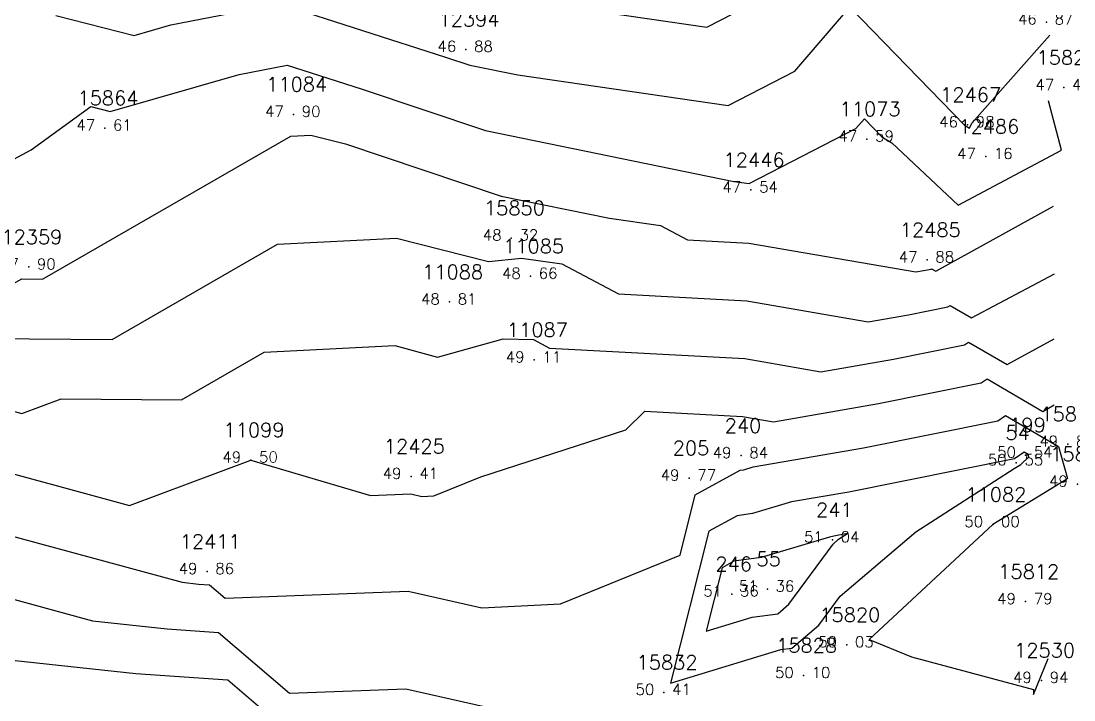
# Model space of a CAD drawing. Header units: millimetres. Extents: x 1412565 to 1412813, y 4931476 to 4931699.
# Drawn here: x 1412688.18 to 1412707.42, y 4931601.88 to 4931614.3 of the extents above; entities that cross this region are included whole.
import ezdxf
from ezdxf.enums import TextEntityAlignment as Align

# ---------------------------------------------------------------- set-up
doc = ezdxf.new("R2010")
doc.units = ezdxf.units.MM
for name, color, linetype in [('CIVIL', 50, 'Continuous'), ('CIVIL-DRAW', 80, 'Continuous'), ('CIVIL-NONAME', 130, 'Continuous'), ('CIVIL-TEXT', 240, 'Continuous'), ('CIVIL-Z', 50, 'Continuous'), ('Tcontours0', 7, 'Continuous'), ('Tcontours1', 7, 'Continuous'), ('Tcontours2', 7, 'Continuous')]:
    doc.layers.add(name, color=color, linetype=linetype)
doc.styles.add('CIVILCADMAIN', font='TXT.SHX')
doc.styles.get("Standard").update_dxf_attribs({"font": 'arial.ttf'})

# ---------------------------------------------------------------- blocks, each defined once
blk = doc.blocks.new('CIVIL-ZZ')
at = {"layer": 'CIVIL-DRAW'}
blk.add_point((0, 0), dxfattribs=at)
at = {"layer": 'CIVIL-NONAME'}
blk.add_attdef('NAME', text='', height=1.8, dxfattribs=at).set_placement((0, 2.1), align=Align.CENTER)
at = {"layer": 'CIVIL-TEXT', "flags": 8}
blk.add_attdef('TEXT', text='', height=2, dxfattribs=at).set_placement((0.2, -3.3), align=Align.CENTER)
at = {"layer": 'CIVIL-Z'}
blk.add_attdef('Z1', text='', height=1.6, dxfattribs=at).set_placement((-0.75, -0.225), align=Align.RIGHT)
blk.add_attdef('Z2', (0.75, -0.225), '', height=1.6, dxfattribs=at)

msp = doc.modelspace()

# ---------------------------------------------------------------- linework, layer by layer
at = {"layer": 'Tcontours0', "elevation": 50}
msp.add_lwpolyline([(1412687.14, 4931605.116), (1412691.122, 4931604.034), (1412691.42, 4931604.001), (1412691.626, 4931603.987), (1412691.909, 4931603.744), (1412695.256, 4931603.869), (1412696.603, 4931603.566), (1412698.036, 4931603.639), (1412700.225, 4931604.531), (1412700.503, 4931605.633), (1412701.322, 4931606.084), (1412701.391, 4931606.093), (1412701.563, 4931606.145), (1412703.579, 4931606.495), (1412706.034, 4931606.984), (1412706.175, 4931607.085), (1412707.143, 4931606.517), (1412707.306, 4931605.933), (1412707.276, 4931605.905), (1412705.94, 4931605.09), (1412703.679, 4931602.989), (1412704.457, 4931602.673), (1412706.685, 4931602.073), (1412706.687, 4931601.982), (1412706.951, 4931602.642)], dxfattribs=at)
at = {"layer": 'Tcontours1'}
for points, elevation in [([(1412688.812, 4931614.398), (1412690.245, 4931614.034), (1412690.918, 4931614.226), (1412692.903, 4931614.614), (1412695.939, 4931613.64), (1412696.379, 4931613.493), (1412697.257, 4931613.313), (1412701.102, 4931612.755), (1412702.319, 4931613.382), (1412703.329, 4931614.554), (1412705.42, 4931612.391), (1412705.517, 4931612.336), (1412705.557, 4931612.43), (1412706.985, 4931614.037)], 47), ([(1412687.78, 4931609.355), (1412688.196, 4931609.583), (1412688.574, 4931609.579), (1412693.111, 4931612.195), (1412693.473, 4931612.213), (1412694.108, 4931612.052), (1412696.956, 4931611.097), (1412698.937, 4931610.691), (1412699.865, 4931610.561), (1412700.36, 4931610.299), (1412701.484, 4931610.238), (1412704.532, 4931609.711), (1412704.674, 4931609.736), (1412704.813, 4931609.763), (1412704.821, 4931609.769), (1412704.897, 4931609.725), (1412707.048, 4931610.914)], 48), ([(1412687.229, 4931607.385), (1412688.195, 4931607.123), (1412688.914, 4931607.392), (1412691.111, 4931607.373), (1412692.624, 4931608.245), (1412695.01, 4931608.364), (1412695.788, 4931608.15), (1412696.992, 4931608.489), (1412697.543, 4931608.474), (1412697.837, 4931608.318), (1412701.406, 4931608.125), (1412702.797, 4931607.884), (1412704.127, 4931608.115), (1412705.424, 4931608.374), (1412705.498, 4931608.427), (1412706.201, 4931608.014), (1412707.059, 4931608.488)], 49), ([(1412700.7, 4931603.138), (1412701.544, 4931603.394), (1412702.009, 4931603.459), (1412702.212, 4931603.634), (1412703.02, 4931604.734), (1412703.123, 4931604.821), (1412703.284, 4931604.925), (1412703.032, 4931604.875), (1412702.954, 4931604.861), (1412701.706, 4931604.488), (1412701.21, 4931604.419), (1412700.993, 4931604.3), (1412700.7, 4931603.138)], 51), ([(1412687.848, 4931602.631), (1412690.275, 4931602.366), (1412691.956, 4931602.248), (1412694.26, 4931600.274), (1412695.164, 4931600.308), (1412697.631, 4931599.752), (1412697.394, 4931599.353), (1412698.02, 4931599.079), (1412698.451, 4931598.972), (1412698.859, 4931599.148), (1412699.476, 4931599.162), (1412700.466, 4931599.921), (1412701.463, 4931599.477), (1412702.691, 4931600.066), (1412703.724, 4931600.132), (1412703.969, 4931600.35), (1412704.124, 4931600.419), (1412704.6, 4931600.046), (1412704.803, 4931599.703), (1412705.775, 4931599.276), (1412706.345, 4931598.983), (1412706.973, 4931600.129)], 51)]:
    msp.add_lwpolyline(points, dxfattribs=dict(at, elevation=elevation))
at = {"layer": 'Tcontours2'}
for points, elevation in [([(1412677.538, 4931614.75), (1412678.377, 4931614.236), (1412680.516, 4931613.516), (1412680.595, 4931613.492), (1412680.619, 4931613.475), (1412684.72, 4931611.306), (1412686.314, 4931611.29), (1412687.272, 4931611.357), (1412688.362, 4931611.941), (1412689.455, 4931612.735), (1412689.806, 4931612.646), (1412692.164, 4931613.317), (1412693.046, 4931613.49), (1412694.395, 4931613.057), (1412696.667, 4931612.295), (1412701.204, 4931611.366), (1412701.489, 4931611.324), (1412703.438, 4931612.33), (1412703.593, 4931612.508), (1412703.911, 4931612.178), (1412704.094, 4931612.073), (1412705.305, 4931610.928), (1412707.196, 4931611.938), (1412706.959, 4931612.841)], 47.5), ([(1412698.531, 4931614.503), (1412700.715, 4931614.186), (1412701.199, 4931614.435)], 46.5), ([(1412687.573, 4931608.495), (1412689.842, 4931608.476), (1412692.868, 4931610.22), (1412695.039, 4931610.328), (1412696.725, 4931609.9), (1412697.325, 4931609.959), (1412698.066, 4931609.856), (1412699.099, 4931609.308), (1412701.445, 4931609.181), (1412703.664, 4931608.798), (1412704.401, 4931608.925), (1412705.119, 4931609.069), (1412705.16, 4931609.098), (1412705.549, 4931608.869), (1412707.066, 4931609.677)], 48.5), ([(1412687.185, 4931606.251), (1412690.163, 4931605.441), (1412692.38, 4931606.27), (1412694.564, 4931605.622), (1412695.302, 4931605.649), (1412695.507, 4931605.603), (1412695.726, 4931605.614), (1412696.58, 4931605.963), (1412699.232, 4931606.824), (1412699.579, 4931607.165), (1412701.367, 4931607.068), (1412701.93, 4931606.971), (1412703.853, 4931607.305), (1412705.729, 4931607.679), (1412705.836, 4931607.756), (1412706.853, 4931607.159), (1412707.059, 4931607.281)], 49.5), ([(1412700.047, 4931602.191), (1412702.064, 4931602.803), (1412702.27, 4931602.832), (1412702.758, 4931603.25), (1412703.149, 4931603.783), (1412704.531, 4931604.955), (1412706.331, 4931606.117), (1412706.452, 4931606.191), (1412706.597, 4931606.328), (1412706.585, 4931606.372), (1412706.513, 4931606.414), (1412706.339, 4931606.289), (1412703.306, 4931605.685), (1412702.258, 4931605.503), (1412701.548, 4931605.291), (1412701.266, 4931605.251), (1412700.748, 4931604.967), (1412700.047, 4931602.191)], 50.5), ([(1412687.096, 4931603.982), (1412689.485, 4931603.332), (1412690.847, 4931603.184), (1412691.791, 4931603.117), (1412693.085, 4931602.009), (1412695.21, 4931602.088), (1412697.699, 4931601.528), (1412699.652, 4931601.629), (1412699.874, 4931601.738), (1412701.767, 4931600.793), (1412702.118, 4931600.637), (1412702.209, 4931600.681), (1412702.285, 4931600.686), (1412703.142, 4931601.45), (1412703.684, 4931601.693), (1412704.711, 4931600.887), (1412705.478, 4931600.68), (1412705.483, 4931600.382), (1412705.964, 4931600.135), (1412706.268, 4931600.301), (1412707.027, 4931601.629)], 50.5)]:
    msp.add_lwpolyline(points, dxfattribs=dict(at, elevation=elevation))

# ---------------------------------------------------------------- block references
at = {"layer": 'CIVIL'}
ref = msp.add_blockref('CIVIL-ZZ', (1412706.92, 4931614.28, 46.87), dxfattribs=dict(at, xscale=0.2, yscale=0.2))
ref.add_attrib('Z2', '87', (1412707.07, 4931614.235), dxfattribs={"layer": 'CIVIL-Z', "height": 0.2, "style": 'CIVILCADMAIN'})
ref.add_attrib('Z1', '46', (1412706.4, 4931614.235), dxfattribs={"layer": 'CIVIL-Z', "height": 0.2, "style": 'CIVILCADMAIN'})
ref.add_attrib('NAME', '11067', (1412706.42, 4931614.7), dxfattribs={"layer": 'CIVIL-NONAME', "height": 0.26, "style": 'CIVILCADMAIN'})
ref = msp.add_blockref('CIVIL-ZZ', (1412696.31, 4931613.78, 46.88), dxfattribs=dict(at, xscale=0.2, yscale=0.2))
ref.add_attrib('Z2', '88', (1412696.46, 4931613.735), dxfattribs={"layer": 'CIVIL-Z', "height": 0.2, "style": 'CIVILCADMAIN'})
ref.add_attrib('Z1', '46', (1412695.79, 4931613.735), dxfattribs={"layer": 'CIVIL-Z', "height": 0.2, "style": 'CIVILCADMAIN'})
ref.add_attrib('NAME', '12394', (1412695.81, 4931614.2), dxfattribs={"layer": 'CIVIL-NONAME', "height": 0.26, "style": 'CIVILCADMAIN'})
ref = msp.add_blockref('CIVIL-ZZ', (1412707.24, 4931613.08, 47.44), dxfattribs=dict(at, xscale=0.2, yscale=0.2))
ref.add_attrib('Z2', '44', (1412707.39, 4931613.035), dxfattribs={"layer": 'CIVIL-Z', "height": 0.2, "style": 'CIVILCADMAIN'})
ref.add_attrib('Z1', '47', (1412706.72, 4931613.035), dxfattribs={"layer": 'CIVIL-Z', "height": 0.2, "style": 'CIVILCADMAIN'})
ref.add_attrib('NAME', '15827', (1412706.74, 4931613.5), dxfattribs={"layer": 'CIVIL-NONAME', "height": 0.26, "style": 'CIVILCADMAIN'})
ref = msp.add_blockref('CIVIL-ZZ', (1412693.16, 4931612.59, 47.9), dxfattribs=dict(at, xscale=0.2, yscale=0.2))
ref.add_attrib('Z2', '90', (1412693.31, 4931612.545), dxfattribs={"layer": 'CIVIL-Z', "height": 0.2, "style": 'CIVILCADMAIN'})
ref.add_attrib('Z1', '47', (1412692.64, 4931612.545), dxfattribs={"layer": 'CIVIL-Z', "height": 0.2, "style": 'CIVILCADMAIN'})
ref.add_attrib('NAME', '11084', (1412692.66, 4931613.01), dxfattribs={"layer": 'CIVIL-NONAME', "height": 0.26, "style": 'CIVILCADMAIN'})
ref = msp.add_blockref('CIVIL-ZZ', (1412689.71, 4931612.34, 47.61), dxfattribs=dict(at, xscale=0.2, yscale=0.2))
ref.add_attrib('Z2', '61', (1412689.86, 4931612.295), dxfattribs={"layer": 'CIVIL-Z', "height": 0.2, "style": 'CIVILCADMAIN'})
ref.add_attrib('Z1', '47', (1412689.19, 4931612.295), dxfattribs={"layer": 'CIVIL-Z', "height": 0.2, "style": 'CIVILCADMAIN'})
ref.add_attrib('NAME', '15864', (1412689.21, 4931612.76), dxfattribs={"layer": 'CIVIL-NONAME', "height": 0.26, "style": 'CIVILCADMAIN'})
ref = msp.add_blockref('CIVIL-ZZ', (1412705.48, 4931612.4, 46.98), dxfattribs=dict(at, xscale=0.2, yscale=0.2))
ref.add_attrib('Z2', '98', (1412705.63, 4931612.355), dxfattribs={"layer": 'CIVIL-Z', "height": 0.2, "style": 'CIVILCADMAIN'})
ref.add_attrib('Z1', '46', (1412704.96, 4931612.355), dxfattribs={"layer": 'CIVIL-Z', "height": 0.2, "style": 'CIVILCADMAIN'})
ref.add_attrib('NAME', '12467', (1412704.98, 4931612.82), dxfattribs={"layer": 'CIVIL-NONAME', "height": 0.26, "style": 'CIVILCADMAIN'})
ref = msp.add_blockref('CIVIL-ZZ', (1412703.64, 4931612.14, 47.59), dxfattribs=dict(at, xscale=0.2, yscale=0.2))
ref.add_attrib('Z2', '59', (1412703.79, 4931612.095), dxfattribs={"layer": 'CIVIL-Z', "height": 0.2, "style": 'CIVILCADMAIN'})
ref.add_attrib('Z1', '47', (1412703.12, 4931612.095), dxfattribs={"layer": 'CIVIL-Z', "height": 0.2, "style": 'CIVILCADMAIN'})
ref.add_attrib('NAME', '11073', (1412703.14, 4931612.56), dxfattribs={"layer": 'CIVIL-NONAME', "height": 0.26, "style": 'CIVILCADMAIN'})
ref = msp.add_blockref('CIVIL-ZZ', (1412705.81, 4931611.82, 47.16), dxfattribs=dict(at, xscale=0.2, yscale=0.2))
ref.add_attrib('Z2', '16', (1412705.96, 4931611.775), dxfattribs={"layer": 'CIVIL-Z', "height": 0.2, "style": 'CIVILCADMAIN'})
ref.add_attrib('Z1', '47', (1412705.29, 4931611.775), dxfattribs={"layer": 'CIVIL-Z', "height": 0.2, "style": 'CIVILCADMAIN'})
ref.add_attrib('NAME', '12486', (1412705.31, 4931612.24), dxfattribs={"layer": 'CIVIL-NONAME', "height": 0.26, "style": 'CIVILCADMAIN'})
ref = msp.add_blockref('CIVIL-ZZ', (1412701.52, 4931611.21, 47.54), dxfattribs=dict(at, xscale=0.2, yscale=0.2))
ref.add_attrib('Z2', '54', (1412701.67, 4931611.165), dxfattribs={"layer": 'CIVIL-Z', "height": 0.2, "style": 'CIVILCADMAIN'})
ref.add_attrib('Z1', '47', (1412701, 4931611.165), dxfattribs={"layer": 'CIVIL-Z', "height": 0.2, "style": 'CIVILCADMAIN'})
ref.add_attrib('NAME', '12446', (1412701.02, 4931611.63), dxfattribs={"layer": 'CIVIL-NONAME', "height": 0.26, "style": 'CIVILCADMAIN'})
ref = msp.add_blockref('CIVIL-ZZ', (1412697.14, 4931610.33, 48.32), dxfattribs=dict(at, xscale=0.2, yscale=0.2))
ref.add_attrib('Z2', '32', (1412697.29, 4931610.285), dxfattribs={"layer": 'CIVIL-Z', "height": 0.2, "style": 'CIVILCADMAIN'})
ref.add_attrib('Z1', '48', (1412696.62, 4931610.285), dxfattribs={"layer": 'CIVIL-Z', "height": 0.2, "style": 'CIVILCADMAIN'})
ref.add_attrib('NAME', '15850', (1412696.64, 4931610.75), dxfattribs={"layer": 'CIVIL-NONAME', "height": 0.26, "style": 'CIVILCADMAIN'})
ref = msp.add_blockref('CIVIL-ZZ', (1412688.32, 4931609.8, 47.9), dxfattribs=dict(at, xscale=0.2, yscale=0.2))
ref.add_attrib('Z2', '90', (1412688.47, 4931609.755), dxfattribs={"layer": 'CIVIL-Z', "height": 0.2, "style": 'CIVILCADMAIN'})
ref.add_attrib('Z1', '47', (1412687.8, 4931609.755), dxfattribs={"layer": 'CIVIL-Z', "height": 0.2, "style": 'CIVILCADMAIN'})
ref.add_attrib('NAME', '12359', (1412687.82, 4931610.22), dxfattribs={"layer": 'CIVIL-NONAME', "height": 0.26, "style": 'CIVILCADMAIN'})
ref = msp.add_blockref('CIVIL-ZZ', (1412704.74, 4931609.93, 47.88), dxfattribs=dict(at, xscale=0.2, yscale=0.2))
ref.add_attrib('Z2', '88', (1412704.89, 4931609.885), dxfattribs={"layer": 'CIVIL-Z', "height": 0.2, "style": 'CIVILCADMAIN'})
ref.add_attrib('Z1', '47', (1412704.22, 4931609.885), dxfattribs={"layer": 'CIVIL-Z', "height": 0.2, "style": 'CIVILCADMAIN'})
ref.add_attrib('NAME', '12485', (1412704.24, 4931610.35), dxfattribs={"layer": 'CIVIL-NONAME', "height": 0.26, "style": 'CIVILCADMAIN'})
ref = msp.add_blockref('CIVIL-ZZ', (1412697.49, 4931609.63, 48.66), dxfattribs=dict(at, xscale=0.2, yscale=0.2))
ref.add_attrib('Z2', '66', (1412697.64, 4931609.585), dxfattribs={"layer": 'CIVIL-Z', "height": 0.2, "style": 'CIVILCADMAIN'})
ref.add_attrib('Z1', '48', (1412696.97, 4931609.585), dxfattribs={"layer": 'CIVIL-Z', "height": 0.2, "style": 'CIVILCADMAIN'})
ref.add_attrib('NAME', '11085', (1412696.99, 4931610.05), dxfattribs={"layer": 'CIVIL-NONAME', "height": 0.26, "style": 'CIVILCADMAIN'})
ref = msp.add_blockref('CIVIL-ZZ', (1412696.01, 4931609.16, 48.81), dxfattribs=dict(at, xscale=0.2, yscale=0.2))
ref.add_attrib('Z2', '81', (1412696.16, 4931609.115), dxfattribs={"layer": 'CIVIL-Z', "height": 0.2, "style": 'CIVILCADMAIN'})
ref.add_attrib('Z1', '48', (1412695.49, 4931609.115), dxfattribs={"layer": 'CIVIL-Z', "height": 0.2, "style": 'CIVILCADMAIN'})
ref.add_attrib('NAME', '11088', (1412695.51, 4931609.58), dxfattribs={"layer": 'CIVIL-NONAME', "height": 0.26, "style": 'CIVILCADMAIN'})
ref = msp.add_blockref('CIVIL-ZZ', (1412697.56, 4931608.1, 49.11), dxfattribs=dict(at, xscale=0.2, yscale=0.2))
ref.add_attrib('Z2', '11', (1412697.71, 4931608.055), dxfattribs={"layer": 'CIVIL-Z', "height": 0.2, "style": 'CIVILCADMAIN'})
ref.add_attrib('Z1', '49', (1412697.04, 4931608.055), dxfattribs={"layer": 'CIVIL-Z', "height": 0.2, "style": 'CIVILCADMAIN'})
ref.add_attrib('NAME', '11087', (1412697.06, 4931608.52), dxfattribs={"layer": 'CIVIL-NONAME', "height": 0.26, "style": 'CIVILCADMAIN'})
ref = msp.add_blockref('CIVIL-ZZ', (1412707.31, 4931606.56, 49.85), dxfattribs=dict(at, xscale=0.2, yscale=0.2))
ref.add_attrib('Z2', '85', (1412707.46, 4931606.515), dxfattribs={"layer": 'CIVIL-Z', "height": 0.2, "style": 'CIVILCADMAIN'})
ref.add_attrib('Z1', '49', (1412706.79, 4931606.515), dxfattribs={"layer": 'CIVIL-Z', "height": 0.2, "style": 'CIVILCADMAIN'})
ref.add_attrib('NAME', '15818', (1412706.81, 4931606.98), dxfattribs={"layer": 'CIVIL-NONAME', "height": 0.26, "style": 'CIVILCADMAIN'})
ref = msp.add_blockref('CIVIL-ZZ', (1412701.34, 4931606.35, 49.84), dxfattribs=dict(at, xscale=0.2, yscale=0.2))
ref.add_attrib('Z2', '84', (1412701.49, 4931606.305), dxfattribs={"layer": 'CIVIL-Z', "height": 0.2, "style": 'CIVILCADMAIN'})
ref.add_attrib('Z1', '49', (1412700.82, 4931606.305), dxfattribs={"layer": 'CIVIL-Z', "height": 0.2, "style": 'CIVILCADMAIN'})
ref.add_attrib('NAME', '240', (1412701.04, 4931606.77), dxfattribs={"layer": 'CIVIL-NONAME', "height": 0.26, "style": 'CIVILCADMAIN'})
ref = msp.add_blockref('CIVIL-ZZ', (1412706.54, 4931606.36, 50.54), dxfattribs=dict(at, xscale=0.2, yscale=0.2))
ref.add_attrib('Z2', '54', (1412706.69, 4931606.315), dxfattribs={"layer": 'CIVIL-Z', "height": 0.2, "style": 'CIVILCADMAIN'})
ref.add_attrib('Z1', '50', (1412706.02, 4931606.315), dxfattribs={"layer": 'CIVIL-Z', "height": 0.2, "style": 'CIVILCADMAIN'})
ref.add_attrib('NAME', '199', (1412706.24, 4931606.78), dxfattribs={"layer": 'CIVIL-NONAME', "height": 0.26, "style": 'CIVILCADMAIN'})
ref = msp.add_blockref('CIVIL-ZZ', (1412692.38, 4931606.27, 49.5), dxfattribs=dict(at, xscale=0.2, yscale=0.2))
ref.add_attrib('Z2', '50', (1412692.53, 4931606.225), dxfattribs={"layer": 'CIVIL-Z', "height": 0.2, "style": 'CIVILCADMAIN'})
ref.add_attrib('Z1', '49', (1412691.86, 4931606.225), dxfattribs={"layer": 'CIVIL-Z', "height": 0.2, "style": 'CIVILCADMAIN'})
ref.add_attrib('NAME', '11099', (1412691.88, 4931606.69), dxfattribs={"layer": 'CIVIL-NONAME', "height": 0.26, "style": 'CIVILCADMAIN'})
ref = msp.add_blockref('CIVIL-ZZ', (1412706.37, 4931606.22, 50.55), dxfattribs=dict(at, xscale=0.2, yscale=0.2))
ref.add_attrib('Z2', '55', (1412706.52, 4931606.175), dxfattribs={"layer": 'CIVIL-Z', "height": 0.2, "style": 'CIVILCADMAIN'})
ref.add_attrib('Z1', '50', (1412705.85, 4931606.175), dxfattribs={"layer": 'CIVIL-Z', "height": 0.2, "style": 'CIVILCADMAIN'})
ref.add_attrib('NAME', '54', (1412706.17, 4931606.64), dxfattribs={"layer": 'CIVIL-NONAME', "height": 0.26, "style": 'CIVILCADMAIN'})
ref = msp.add_blockref('CIVIL-ZZ', (1412695.31, 4931605.97, 49.41), dxfattribs=dict(at, xscale=0.2, yscale=0.2))
ref.add_attrib('Z2', '41', (1412695.46, 4931605.925), dxfattribs={"layer": 'CIVIL-Z', "height": 0.2, "style": 'CIVILCADMAIN'})
ref.add_attrib('Z1', '49', (1412694.79, 4931605.925), dxfattribs={"layer": 'CIVIL-Z', "height": 0.2, "style": 'CIVILCADMAIN'})
ref.add_attrib('NAME', '12425', (1412694.81, 4931606.39), dxfattribs={"layer": 'CIVIL-NONAME', "height": 0.26, "style": 'CIVILCADMAIN'})
ref = msp.add_blockref('CIVIL-ZZ', (1412700.39, 4931605.94, 49.77), dxfattribs=dict(at, xscale=0.2, yscale=0.2))
ref.add_attrib('Z2', '77', (1412700.54, 4931605.895), dxfattribs={"layer": 'CIVIL-Z', "height": 0.2, "style": 'CIVILCADMAIN'})
ref.add_attrib('Z1', '49', (1412699.87, 4931605.895), dxfattribs={"layer": 'CIVIL-Z', "height": 0.2, "style": 'CIVILCADMAIN'})
ref.add_attrib('NAME', '205', (1412700.09, 4931606.36), dxfattribs={"layer": 'CIVIL-NONAME', "height": 0.26, "style": 'CIVILCADMAIN'})
ref = msp.add_blockref('CIVIL-ZZ', (1412707.49, 4931605.83, 49.87), dxfattribs=dict(at, xscale=0.2, yscale=0.2))
ref.add_attrib('Z2', '87', (1412707.64, 4931605.785), dxfattribs={"layer": 'CIVIL-Z', "height": 0.2, "style": 'CIVILCADMAIN'})
ref.add_attrib('Z1', '49', (1412706.97, 4931605.785), dxfattribs={"layer": 'CIVIL-Z', "height": 0.2, "style": 'CIVILCADMAIN'})
ref.add_attrib('NAME', '15813', (1412706.99, 4931606.25), dxfattribs={"layer": 'CIVIL-NONAME', "height": 0.26, "style": 'CIVILCADMAIN'})
ref = msp.add_blockref('CIVIL-ZZ', (1412705.94, 4931605.09, 50), dxfattribs=dict(at, xscale=0.2, yscale=0.2))
ref.add_attrib('Z2', '00', (1412706.09, 4931605.045), dxfattribs={"layer": 'CIVIL-Z', "height": 0.2, "style": 'CIVILCADMAIN'})
ref.add_attrib('Z1', '50', (1412705.42, 4931605.045), dxfattribs={"layer": 'CIVIL-Z', "height": 0.2, "style": 'CIVILCADMAIN'})
ref.add_attrib('NAME', '11082', (1412705.44, 4931605.51), dxfattribs={"layer": 'CIVIL-NONAME', "height": 0.26, "style": 'CIVILCADMAIN'})
ref = msp.add_blockref('CIVIL-ZZ', (1412703.01, 4931604.81, 51.04), dxfattribs=dict(at, xscale=0.2, yscale=0.2))
ref.add_attrib('Z2', '04', (1412703.16, 4931604.765), dxfattribs={"layer": 'CIVIL-Z', "height": 0.2, "style": 'CIVILCADMAIN'})
ref.add_attrib('Z1', '51', (1412702.49, 4931604.765), dxfattribs={"layer": 'CIVIL-Z', "height": 0.2, "style": 'CIVILCADMAIN'})
ref.add_attrib('NAME', '241', (1412702.71, 4931605.23), dxfattribs={"layer": 'CIVIL-NONAME', "height": 0.26, "style": 'CIVILCADMAIN'})
ref = msp.add_blockref('CIVIL-ZZ', (1412691.58, 4931604.23, 49.86), dxfattribs=dict(at, xscale=0.2, yscale=0.2))
ref.add_attrib('Z2', '86', (1412691.73, 4931604.185), dxfattribs={"layer": 'CIVIL-Z', "height": 0.2, "style": 'CIVILCADMAIN'})
ref.add_attrib('Z1', '49', (1412691.06, 4931604.185), dxfattribs={"layer": 'CIVIL-Z', "height": 0.2, "style": 'CIVILCADMAIN'})
ref.add_attrib('NAME', '12411', (1412691.08, 4931604.65), dxfattribs={"layer": 'CIVIL-NONAME', "height": 0.26, "style": 'CIVILCADMAIN'})
ref = msp.add_blockref('CIVIL-ZZ', (1412701.17, 4931603.82, 51.36), dxfattribs=dict(at, xscale=0.2, yscale=0.2))
ref.add_attrib('Z2', '36', (1412701.32, 4931603.775), dxfattribs={"layer": 'CIVIL-Z', "height": 0.2, "style": 'CIVILCADMAIN'})
ref.add_attrib('Z1', '51', (1412700.65, 4931603.775), dxfattribs={"layer": 'CIVIL-Z', "height": 0.2, "style": 'CIVILCADMAIN'})
ref.add_attrib('NAME', '246', (1412700.87, 4931604.24), dxfattribs={"layer": 'CIVIL-NONAME', "height": 0.26, "style": 'CIVILCADMAIN'})
ref = msp.add_blockref('CIVIL-ZZ', (1412701.82, 4931603.91, 51.36), dxfattribs=dict(at, xscale=0.2, yscale=0.2))
ref.add_attrib('Z2', '36', (1412701.97, 4931603.865), dxfattribs={"layer": 'CIVIL-Z', "height": 0.2, "style": 'CIVILCADMAIN'})
ref.add_attrib('Z1', '51', (1412701.3, 4931603.865), dxfattribs={"layer": 'CIVIL-Z', "height": 0.2, "style": 'CIVILCADMAIN'})
ref.add_attrib('NAME', '55', (1412701.62, 4931604.33), dxfattribs={"layer": 'CIVIL-NONAME', "height": 0.26, "style": 'CIVILCADMAIN'})
ref = msp.add_blockref('CIVIL-ZZ', (1412706.54, 4931603.68, 49.79), dxfattribs=dict(at, xscale=0.2, yscale=0.2))
ref.add_attrib('Z2', '79', (1412706.69, 4931603.635), dxfattribs={"layer": 'CIVIL-Z', "height": 0.2, "style": 'CIVILCADMAIN'})
ref.add_attrib('Z1', '49', (1412706.02, 4931603.635), dxfattribs={"layer": 'CIVIL-Z', "height": 0.2, "style": 'CIVILCADMAIN'})
ref.add_attrib('NAME', '15812', (1412706.04, 4931604.1), dxfattribs={"layer": 'CIVIL-NONAME', "height": 0.26, "style": 'CIVILCADMAIN'})
ref = msp.add_blockref('CIVIL-ZZ', (1412703.27, 4931602.89, 50.03), dxfattribs=dict(at, xscale=0.2, yscale=0.2))
ref.add_attrib('Z2', '03', (1412703.42, 4931602.845), dxfattribs={"layer": 'CIVIL-Z', "height": 0.2, "style": 'CIVILCADMAIN'})
ref.add_attrib('Z1', '50', (1412702.75, 4931602.845), dxfattribs={"layer": 'CIVIL-Z', "height": 0.2, "style": 'CIVILCADMAIN'})
ref.add_attrib('NAME', '15820', (1412702.77, 4931603.31), dxfattribs={"layer": 'CIVIL-NONAME', "height": 0.26, "style": 'CIVILCADMAIN'})
ref = msp.add_blockref('CIVIL-ZZ', (1412702.48, 4931602.33, 50.1), dxfattribs=dict(at, xscale=0.2, yscale=0.2))
ref.add_attrib('Z2', '10', (1412702.63, 4931602.285), dxfattribs={"layer": 'CIVIL-Z', "height": 0.2, "style": 'CIVILCADMAIN'})
ref.add_attrib('Z1', '50', (1412701.96, 4931602.285), dxfattribs={"layer": 'CIVIL-Z', "height": 0.2, "style": 'CIVILCADMAIN'})
ref.add_attrib('NAME', '15828', (1412701.98, 4931602.75), dxfattribs={"layer": 'CIVIL-NONAME', "height": 0.26, "style": 'CIVILCADMAIN'})
ref = msp.add_blockref('CIVIL-ZZ', (1412706.83, 4931602.24, 49.94), dxfattribs=dict(at, xscale=0.2, yscale=0.2))
ref.add_attrib('Z2', '94', (1412706.98, 4931602.195), dxfattribs={"layer": 'CIVIL-Z', "height": 0.2, "style": 'CIVILCADMAIN'})
ref.add_attrib('Z1', '49', (1412706.31, 4931602.195), dxfattribs={"layer": 'CIVIL-Z', "height": 0.2, "style": 'CIVILCADMAIN'})
ref.add_attrib('NAME', '12530', (1412706.33, 4931602.66), dxfattribs={"layer": 'CIVIL-NONAME', "height": 0.26, "style": 'CIVILCADMAIN'})
ref = msp.add_blockref('CIVIL-ZZ', (1412699.93, 4931602.02, 50.41), dxfattribs=dict(at, xscale=0.2, yscale=0.2))
ref.add_attrib('Z2', '41', (1412700.08, 4931601.975), dxfattribs={"layer": 'CIVIL-Z', "height": 0.2, "style": 'CIVILCADMAIN'})
ref.add_attrib('Z1', '50', (1412699.41, 4931601.975), dxfattribs={"layer": 'CIVIL-Z', "height": 0.2, "style": 'CIVILCADMAIN'})
ref.add_attrib('NAME', '15832', (1412699.43, 4931602.44), dxfattribs={"layer": 'CIVIL-NONAME', "height": 0.26, "style": 'CIVILCADMAIN'})

doc.saveas('drawing.dxf')
